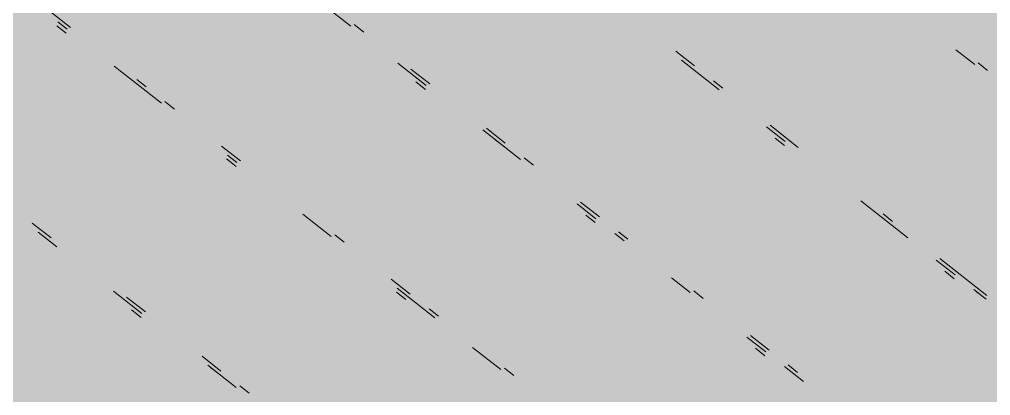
# Paper-space layout '03 3D Building and Roof' of a CAD drawing. Header units: millimetres. Extents: x 5 to 415, y 5 to 292.
# Drawn here: x 267.037 to 270.469, y 67.806 to 69.136 of the extents above; entities that cross this region are included whole.
import ezdxf

# ---------------------------------------------------------------- set-up
doc = ezdxf.new("R2010")
doc.units = ezdxf.units.MM
doc.layers.add('EXISTING', color=7, linetype='Continuous')
doc.layers.add('IMAGES', color=7, linetype='Continuous')

# ---------------------------------------------------------------- blocks, each defined once
blk = doc.blocks.new('SHEET_03')
at = {"layer": 'EXISTING', "color": 250, "lineweight": 9}
for p, q in [((267.218, 69.1067), (267.118, 69.1852)), ((268.1078, 69.19), (268.2078, 69.1116)), ((267.1722, 69.127), (267.2055, 69.1009)), ((268.2536, 69.0913), (268.2203, 69.1174)), ((267.2024, 69.0872), (267.1691, 69.1133)), ((269.4226, 68.9712), (269.3559, 69.0235)), ((270.3457, 69.0283), (270.4124, 68.976)), ((268.3744, 68.9808), (268.4744, 68.9023)), ((269.3767, 68.9915), (269.51, 68.8868)), ((270.4582, 68.9557), (270.4249, 68.9819)), ((267.3721, 68.9701), (267.5388, 68.8393)), ((268.4869, 68.9082), (268.4203, 68.9605)), ((267.4846, 68.8975), (267.4513, 68.9236)), ((268.4714, 68.8886), (268.438, 68.9148)), ((269.5225, 68.8927), (269.4892, 68.9189)), ((267.5846, 68.819), (267.5513, 68.8451)), ((268.6744, 68.7453), (268.8077, 68.6407)), ((268.7535, 68.6989), (268.6869, 68.7512)), ((269.6767, 68.756), (269.7433, 68.7037)), ((269.7892, 68.6834), (269.6892, 68.7619)), ((268.7505, 68.6852), (268.7171, 68.7114)), ((269.7403, 68.69), (269.7069, 68.7162)), ((267.8179, 68.6359), (267.7512, 68.6882)), ((267.8023, 68.6163), (267.769, 68.6425)), ((267.7721, 68.6562), (267.8054, 68.63)), ((268.8535, 68.6204), (268.8202, 68.6466)), ((269.0076, 68.4837), (269.0743, 68.4314)), ((269.0868, 68.4373), (269.0201, 68.4896)), ((270.0099, 68.4944), (270.1766, 68.3637)), ((268.0387, 68.4469), (268.1387, 68.3684)), ((269.0712, 68.4177), (269.0379, 68.4439)), ((270.1224, 68.4218), (270.0891, 68.448)), ((267.1488, 68.3636), (267.0822, 68.4159)), ((267.103, 68.3839), (267.1697, 68.3316)), ((268.1845, 68.3481), (268.1511, 68.3743)), ((269.141, 68.3791), (269.1743, 68.353)), ((269.1868, 68.3588), (269.1534, 68.385)), ((270.4557, 68.1602), (270.289, 68.291)), ((270.2766, 68.2852), (270.3432, 68.2329)), ((269.3409, 68.2222), (269.4076, 68.1698)), ((270.3402, 68.2192), (270.3068, 68.2453)), ((268.4178, 68.165), (268.3511, 68.2173)), ((267.3696, 68.1746), (267.4696, 68.0961)), ((267.4821, 68.102), (267.4155, 68.1543)), ((268.4022, 68.1455), (268.3689, 68.1716)), ((268.3719, 68.1853), (268.5052, 68.0807)), ((269.4534, 68.1495), (269.4201, 68.1757)), ((270.4099, 68.1805), (270.4432, 68.1544)), ((270.4526, 68.1466), (270.4193, 68.1727)), ((267.4666, 68.0824), (267.4332, 68.1086)), ((268.5177, 68.0865), (268.4844, 68.1127)), ((269.6867, 67.9664), (269.62, 68.0187)), ((269.6075, 68.0129), (269.6742, 67.9606)), ((268.6385, 67.976), (268.7385, 67.8976)), ((269.6711, 67.9469), (269.6378, 67.973)), ((267.7487, 67.8927), (267.6821, 67.945)), ((267.7029, 67.913), (267.8029, 67.8345)), ((269.7866, 67.888), (269.7533, 67.9141)), ((267.7457, 67.879), (267.7123, 67.9052)), ((268.7843, 67.8773), (268.751, 67.9034)), ((269.7408, 67.9082), (269.8075, 67.8559)), ((267.8487, 67.8142), (267.8154, 67.8404))]:
    blk.add_line(p, q, dxfattribs=at)
at = {"layer": 'IMAGES', "color": 7}
for points in [[(266.9782, 69.1181), (267.0745, 69.1181), (266.9782, 69.2145), (267.0745, 69.2145)], [(267.0745, 69.1181), (267.2673, 69.1181), (267.0745, 69.2145), (267.2673, 69.2145)], [(267.2673, 69.1181), (267.3636, 69.1181), (267.2673, 69.2145), (267.3636, 69.2145)], [(267.3636, 69.1181), (267.9418, 69.1181), (267.3636, 69.2145), (267.9418, 69.2145)], [(267.9418, 69.1181), (268.0382, 69.1181), (267.9418, 69.2145), (268.0382, 69.2145)], [(268.0382, 69.1181), (268.2309, 69.1181), (268.0382, 69.2145), (268.2309, 69.2145)], [(268.2309, 69.1181), (268.3273, 69.1181), (268.2309, 69.2145), (268.3273, 69.2145)], [(268.3273, 69.1181), (268.4236, 69.1181), (268.3273, 69.2145), (268.4236, 69.2145)], [(268.4236, 69.1181), (268.9055, 69.1181), (268.4236, 69.2145), (268.9055, 69.2145)], [(268.9055, 69.1181), (269.0018, 69.1181), (268.9055, 69.2145), (269.0018, 69.2145)], [(269.0018, 69.1181), (269.0982, 69.1181), (269.0018, 69.2145), (269.0982, 69.2145)], [(269.0982, 69.1181), (269.1945, 69.1181), (269.0982, 69.2145), (269.1945, 69.2145)], [(269.1945, 69.1181), (269.2909, 69.1181), (269.1945, 69.2145), (269.2909, 69.2145)], [(269.2909, 69.1181), (269.3873, 69.1181), (269.2909, 69.2145), (269.3873, 69.2145)], [(269.3873, 69.1181), (269.4836, 69.1181), (269.3873, 69.2145), (269.4836, 69.2145)], [(269.4836, 69.1181), (269.9655, 69.1181), (269.4836, 69.2145), (269.9655, 69.2145)], [(269.9655, 69.1181), (270.0618, 69.1181), (269.9655, 69.2145), (270.0618, 69.2145)], [(270.0618, 69.1181), (270.2545, 69.1181), (270.0618, 69.2145), (270.2545, 69.2145)], [(270.2545, 69.1181), (270.3509, 69.1181), (270.2545, 69.2145), (270.3509, 69.2145)], [(270.3509, 69.1181), (270.4473, 69.1181), (270.3509, 69.2145), (270.4473, 69.2145)], [(270.4473, 69.1181), (270.9291, 69.1181), (270.4473, 69.2145), (270.9291, 69.2145)], [(266.9782, 69.0217), (267.0745, 69.0217), (266.9782, 69.1181), (267.0745, 69.1181)], [(267.0745, 69.0217), (267.1709, 69.0217), (267.0745, 69.1181), (267.1709, 69.1181)], [(267.1709, 69.0217), (267.3636, 69.0217), (267.1709, 69.1181), (267.3636, 69.1181)], [(267.3636, 69.0217), (267.46, 69.0217), (267.3636, 69.1181), (267.46, 69.1181)], [(267.46, 69.0217), (268.0382, 69.0217), (267.46, 69.1181), (268.0382, 69.1181)], [(268.0382, 69.0217), (268.1345, 69.0217), (268.0382, 69.1181), (268.1345, 69.1181)], [(268.1345, 69.0217), (268.3273, 69.0217), (268.1345, 69.1181), (268.3273, 69.1181)], [(268.3273, 69.0217), (268.4236, 69.0217), (268.3273, 69.1181), (268.4236, 69.1181)], [(268.4236, 69.0217), (268.52, 69.0217), (268.4236, 69.1181), (268.52, 69.1181)], [(268.52, 69.0217), (269.0018, 69.0217), (268.52, 69.1181), (269.0018, 69.1181)], [(269.0018, 69.0217), (269.0982, 69.0217), (269.0018, 69.1181), (269.0982, 69.1181)], [(269.0982, 69.0217), (269.1945, 69.0217), (269.0982, 69.1181), (269.1945, 69.1181)], [(269.1945, 69.0217), (269.2909, 69.0217), (269.1945, 69.1181), (269.2909, 69.1181)], [(269.2909, 68.9253), (269.3873, 68.9253), (269.2909, 69.1181), (269.3873, 69.1181)], [(269.3873, 69.0217), (269.4836, 69.0217), (269.3873, 69.1181), (269.4836, 69.1181)], [(269.4836, 69.0217), (269.58, 69.0217), (269.4836, 69.1181), (269.58, 69.1181)], [(269.58, 69.0217), (270.1582, 69.0217), (269.58, 69.1181), (270.1582, 69.1181)], [(270.1582, 69.0217), (270.2545, 69.0217), (270.1582, 69.1181), (270.2545, 69.1181)], [(270.2545, 69.0217), (270.3509, 69.0217), (270.2545, 69.1181), (270.3509, 69.1181)], [(270.3509, 69.0217), (270.4473, 69.0217), (270.3509, 69.1181), (270.4473, 69.1181)], [(270.4473, 69.0217), (270.5436, 69.0217), (270.4473, 69.1181), (270.5436, 69.1181)], [(266.5927, 68.9253), (267.1709, 68.9253), (266.5927, 69.0217), (267.1709, 69.0217)], [(267.1709, 68.9253), (267.2673, 68.9253), (267.1709, 69.0217), (267.2673, 69.0217)], [(267.2673, 68.9253), (267.46, 68.9253), (267.2673, 69.0217), (267.46, 69.0217)], [(267.46, 68.9253), (267.5564, 68.9253), (267.46, 69.0217), (267.5564, 69.0217)], [(267.5564, 68.9253), (267.6527, 68.9253), (267.5564, 69.0217), (267.6527, 69.0217)], [(267.6527, 68.9253), (268.1345, 68.9253), (267.6527, 69.0217), (268.1345, 69.0217)], [(268.1345, 68.9253), (268.2309, 68.9253), (268.1345, 69.0217), (268.2309, 69.0217)], [(268.2309, 68.9253), (268.3273, 68.9253), (268.2309, 69.0217), (268.3273, 69.0217)], [(268.3273, 68.9253), (268.52, 68.9253), (268.3273, 69.0217), (268.52, 69.0217)], [(268.52, 68.9253), (268.6164, 68.9253), (268.52, 69.0217), (268.6164, 69.0217)], [(268.6164, 68.9253), (269.1945, 68.9253), (268.6164, 69.0217), (269.1945, 69.0217)], [(269.1945, 68.9253), (269.2909, 68.9253), (269.1945, 69.0217), (269.2909, 69.0217)], [(269.3873, 68.9253), (269.4836, 68.9253), (269.3873, 69.0217), (269.4836, 69.0217)], [(269.4836, 68.9253), (269.58, 68.9253), (269.4836, 69.0217), (269.58, 69.0217)], [(269.58, 68.9253), (269.6764, 68.9253), (269.58, 69.0217), (269.6764, 69.0217)], [(269.6764, 68.9253), (270.1582, 68.9253), (269.6764, 69.0217), (270.1582, 69.0217)], [(270.1582, 68.9253), (270.2545, 68.9253), (270.1582, 69.0217), (270.2545, 69.0217)], [(270.2545, 68.9253), (270.4473, 68.9253), (270.2545, 69.0217), (270.4473, 69.0217)], [(270.4473, 68.9253), (270.5436, 68.9253), (270.4473, 69.0217), (270.5436, 69.0217)], [(266.7855, 68.8289), (267.2673, 68.8289), (266.7855, 68.9253), (267.2673, 68.9253)], [(267.2673, 68.8289), (267.3636, 68.8289), (267.2673, 68.9253), (267.3636, 68.9253)], [(267.3636, 68.8289), (267.46, 68.8289), (267.3636, 68.9253), (267.46, 68.9253)], [(267.46, 68.8289), (267.5564, 68.8289), (267.46, 68.9253), (267.5564, 68.9253)], [(267.5564, 68.8289), (267.6527, 68.8289), (267.5564, 68.9253), (267.6527, 68.9253)], [(267.6527, 68.8289), (267.7491, 68.8289), (267.6527, 68.9253), (267.7491, 68.9253)], [(267.7491, 68.8289), (268.2309, 68.8289), (267.7491, 68.9253), (268.2309, 68.9253)], [(268.2309, 68.8289), (268.3273, 68.8289), (268.2309, 68.9253), (268.3273, 68.9253)], [(268.3273, 68.8289), (268.4236, 68.8289), (268.3273, 68.9253), (268.4236, 68.9253)], [(268.4236, 68.8289), (268.6164, 68.8289), (268.4236, 68.9253), (268.6164, 68.9253)], [(268.6164, 68.8289), (268.7127, 68.8289), (268.6164, 68.9253), (268.7127, 68.9253)], [(268.7127, 68.8289), (268.8091, 68.8289), (268.7127, 68.9253), (268.8091, 68.9253)], [(268.8091, 68.8289), (269.2909, 68.8289), (268.8091, 68.9253), (269.2909, 68.9253)], [(269.2909, 68.8289), (269.3873, 68.8289), (269.2909, 68.9253), (269.3873, 68.9253)], [(269.3873, 68.8289), (269.58, 68.8289), (269.3873, 68.9253), (269.58, 68.9253)], [(269.58, 68.8289), (269.6764, 68.8289), (269.58, 68.9253), (269.6764, 68.9253)], [(269.6764, 68.8289), (269.7727, 68.8289), (269.6764, 68.9253), (269.7727, 68.9253)], [(269.7727, 68.8289), (270.2545, 68.8289), (269.7727, 68.9253), (270.2545, 68.9253)], [(270.2545, 68.8289), (270.4473, 68.8289), (270.2545, 68.9253), (270.4473, 68.9253)], [(270.4473, 68.8289), (270.64, 68.8289), (270.4473, 68.9253), (270.64, 68.9253)], [(266.8818, 68.7325), (267.3636, 68.7325), (266.8818, 68.8289), (267.3636, 68.8289)], [(267.3636, 68.7325), (267.46, 68.7325), (267.3636, 68.8289), (267.46, 68.8289)], [(267.46, 68.7325), (267.5564, 68.7325), (267.46, 68.8289), (267.5564, 68.8289)], [(267.5564, 68.7325), (267.6527, 68.7325), (267.5564, 68.8289), (267.6527, 68.8289)], [(267.6527, 68.7325), (267.7491, 68.7325), (267.6527, 68.8289), (267.7491, 68.8289)], [(267.7491, 68.7325), (267.8455, 68.7325), (267.7491, 68.8289), (267.8455, 68.8289)], [(267.8455, 68.7325), (268.4236, 68.7325), (267.8455, 68.8289), (268.4236, 68.8289)], [(268.4236, 68.7325), (268.52, 68.7325), (268.4236, 68.8289), (268.52, 68.8289)], [(268.52, 68.7325), (268.6164, 68.7325), (268.52, 68.8289), (268.6164, 68.8289)], [(268.6164, 68.7325), (268.7127, 68.7325), (268.6164, 68.8289), (268.7127, 68.8289)], [(268.7127, 68.7325), (268.8091, 68.7325), (268.7127, 68.8289), (268.8091, 68.8289)], [(268.8091, 68.7325), (268.9055, 68.7325), (268.8091, 68.8289), (268.9055, 68.8289)], [(268.9055, 68.7325), (269.3873, 68.7325), (268.9055, 68.8289), (269.3873, 68.8289)], [(269.3873, 68.7325), (269.4836, 68.7325), (269.3873, 68.8289), (269.4836, 68.8289)], [(269.4836, 68.7325), (269.58, 68.7325), (269.4836, 68.8289), (269.58, 68.8289)], [(269.58, 68.7325), (269.6764, 68.7325), (269.58, 68.8289), (269.6764, 68.8289)], [(269.6764, 68.6361), (269.7727, 68.6361), (269.6764, 68.8289), (269.7727, 68.8289)], [(269.7727, 68.7325), (269.8691, 68.7325), (269.7727, 68.8289), (269.8691, 68.8289)], [(269.8691, 68.7325), (270.4473, 68.7325), (269.8691, 68.8289), (270.4473, 68.8289)], [(270.4473, 68.7325), (270.5436, 68.7325), (270.4473, 68.8289), (270.5436, 68.8289)], [(266.9782, 68.6361), (267.46, 68.6361), (266.9782, 68.7325), (267.46, 68.7325)], [(267.46, 68.6361), (267.5564, 68.6361), (267.46, 68.7325), (267.5564, 68.7325)], [(267.5564, 68.6361), (267.6527, 68.6361), (267.5564, 68.7325), (267.6527, 68.7325)], [(267.6527, 68.6361), (267.8455, 68.6361), (267.6527, 68.7325), (267.8455, 68.7325)], [(267.8455, 68.6361), (267.9418, 68.6361), (267.8455, 68.7325), (267.9418, 68.7325)], [(267.9418, 68.6361), (268.52, 68.6361), (267.9418, 68.7325), (268.52, 68.7325)], [(268.52, 68.6361), (268.6164, 68.6361), (268.52, 68.7325), (268.6164, 68.7325)], [(268.6164, 68.6361), (268.7127, 68.6361), (268.6164, 68.7325), (268.7127, 68.7325)], [(268.7127, 68.6361), (268.8091, 68.6361), (268.7127, 68.7325), (268.8091, 68.7325)], [(268.8091, 68.6361), (268.9055, 68.6361), (268.8091, 68.7325), (268.9055, 68.7325)], [(268.9055, 68.6361), (269.0018, 68.6361), (268.9055, 68.7325), (269.0018, 68.7325)], [(269.0018, 68.6361), (269.4836, 68.6361), (269.0018, 68.7325), (269.4836, 68.7325)], [(269.4836, 68.6361), (269.58, 68.6361), (269.4836, 68.7325), (269.58, 68.7325)], [(269.58, 68.6361), (269.6764, 68.6361), (269.58, 68.7325), (269.6764, 68.7325)], [(269.7727, 68.6361), (269.8691, 68.6361), (269.7727, 68.7325), (269.8691, 68.7325)], [(269.8691, 68.6361), (269.9655, 68.6361), (269.8691, 68.7325), (269.9655, 68.7325)], [(269.9655, 68.6361), (270.0618, 68.6361), (269.9655, 68.7325), (270.0618, 68.7325)], [(270.0618, 68.6361), (270.5436, 68.6361), (270.0618, 68.7325), (270.5436, 68.7325)], [(266.9782, 68.5397), (267.0745, 68.5397), (266.9782, 68.6361), (267.0745, 68.6361)], [(267.0745, 68.5397), (267.7491, 68.5397), (267.0745, 68.6361), (267.7491, 68.6361)], [(267.7491, 68.5397), (267.9418, 68.5397), (267.7491, 68.6361), (267.9418, 68.6361)], [(267.9418, 68.5397), (268.0382, 68.5397), (267.9418, 68.6361), (268.0382, 68.6361)], [(268.0382, 68.5397), (268.1345, 68.5397), (268.0382, 68.6361), (268.1345, 68.6361)], [(268.1345, 68.5397), (268.6164, 68.5397), (268.1345, 68.6361), (268.6164, 68.6361)], [(268.6164, 68.5397), (268.7127, 68.5397), (268.6164, 68.6361), (268.7127, 68.6361)], [(268.7127, 68.5397), (268.8091, 68.5397), (268.7127, 68.6361), (268.8091, 68.6361)], [(268.8091, 68.5397), (268.9055, 68.5397), (268.8091, 68.6361), (268.9055, 68.6361)], [(268.9055, 68.5397), (269.0018, 68.5397), (268.9055, 68.6361), (269.0018, 68.6361)], [(269.0018, 68.5397), (269.0982, 68.5397), (269.0018, 68.6361), (269.0982, 68.6361)], [(269.0982, 68.5397), (269.58, 68.5397), (269.0982, 68.6361), (269.58, 68.6361)], [(269.58, 68.5397), (269.7727, 68.5397), (269.58, 68.6361), (269.7727, 68.6361)], [(269.7727, 68.5397), (269.8691, 68.5397), (269.7727, 68.6361), (269.8691, 68.6361)], [(269.8691, 68.5397), (269.9655, 68.5397), (269.8691, 68.6361), (269.9655, 68.6361)], [(269.9655, 68.5397), (270.0618, 68.5397), (269.9655, 68.6361), (270.0618, 68.6361)], [(270.0618, 68.5397), (270.64, 68.5397), (270.0618, 68.6361), (270.64, 68.6361)], [(266.9782, 68.4433), (267.0745, 68.4433), (266.9782, 68.5397), (267.0745, 68.5397)], [(267.0745, 68.4433), (267.1709, 68.4433), (267.0745, 68.5397), (267.1709, 68.5397)], [(267.1709, 68.4433), (267.2673, 68.4433), (267.1709, 68.5397), (267.2673, 68.5397)], [(267.2673, 68.4433), (267.7491, 68.4433), (267.2673, 68.5397), (267.7491, 68.5397)], [(267.7491, 68.4433), (267.8455, 68.4433), (267.7491, 68.5397), (267.8455, 68.5397)], [(267.8455, 68.4433), (267.9418, 68.4433), (267.8455, 68.5397), (267.9418, 68.5397)], [(267.9418, 68.4433), (268.0382, 68.4433), (267.9418, 68.5397), (268.0382, 68.5397)], [(268.0382, 68.4433), (268.1345, 68.4433), (268.0382, 68.5397), (268.1345, 68.5397)], [(268.1345, 68.4433), (268.7127, 68.4433), (268.1345, 68.5397), (268.7127, 68.5397)], [(268.7127, 68.4433), (268.8091, 68.4433), (268.7127, 68.5397), (268.8091, 68.5397)], [(268.8091, 68.4433), (268.9055, 68.4433), (268.8091, 68.5397), (268.9055, 68.5397)], [(268.9055, 68.4433), (269.0982, 68.4433), (268.9055, 68.5397), (269.0982, 68.5397)], [(269.0982, 68.4433), (269.1945, 68.4433), (269.0982, 68.5397), (269.1945, 68.5397)], [(269.1945, 68.4433), (269.2909, 68.4433), (269.1945, 68.5397), (269.2909, 68.5397)], [(269.2909, 68.4433), (269.7727, 68.4433), (269.2909, 68.5397), (269.7727, 68.5397)], [(269.7727, 68.4433), (269.8691, 68.4433), (269.7727, 68.5397), (269.8691, 68.5397)], [(269.8691, 68.4433), (269.9655, 68.4433), (269.8691, 68.5397), (269.9655, 68.5397)], [(269.9655, 68.4433), (270.0618, 68.4433), (269.9655, 68.5397), (270.0618, 68.5397)], [(270.0618, 68.4433), (270.1582, 68.4433), (270.0618, 68.5397), (270.1582, 68.5397)], [(270.1582, 68.4433), (270.2545, 68.4433), (270.1582, 68.5397), (270.2545, 68.5397)], [(270.2545, 68.4433), (270.7364, 68.4433), (270.2545, 68.5397), (270.7364, 68.5397)], [(266.9782, 68.3469), (267.1709, 68.3469), (266.9782, 68.4433), (267.1709, 68.4433)], [(267.1709, 68.3469), (267.2673, 68.3469), (267.1709, 68.4433), (267.2673, 68.4433)], [(267.2673, 68.3469), (267.3636, 68.3469), (267.2673, 68.4433), (267.3636, 68.4433)], [(267.3636, 68.3469), (267.8455, 68.3469), (267.3636, 68.4433), (267.8455, 68.4433)], [(267.8455, 68.3469), (268.0382, 68.3469), (267.8455, 68.4433), (268.0382, 68.4433)], [(268.0382, 68.3469), (268.2309, 68.3469), (268.0382, 68.4433), (268.2309, 68.4433)], [(268.2309, 68.3469), (268.3273, 68.3469), (268.2309, 68.4433), (268.3273, 68.4433)], [(268.3273, 68.3469), (268.9055, 68.3469), (268.3273, 68.4433), (268.9055, 68.4433)], [(268.9055, 68.3469), (269.0018, 68.3469), (268.9055, 68.4433), (269.0018, 68.4433)], [(269.0018, 68.3469), (269.1945, 68.3469), (269.0018, 68.4433), (269.1945, 68.4433)], [(269.1945, 68.3469), (269.2909, 68.3469), (269.1945, 68.4433), (269.2909, 68.4433)], [(269.2909, 68.3469), (269.3873, 68.3469), (269.2909, 68.4433), (269.3873, 68.4433)], [(269.3873, 68.3469), (269.8691, 68.3469), (269.3873, 68.4433), (269.8691, 68.4433)], [(269.8691, 68.3469), (269.9655, 68.3469), (269.8691, 68.4433), (269.9655, 68.4433)], [(269.9655, 68.3469), (270.0618, 68.3469), (269.9655, 68.4433), (270.0618, 68.4433)], [(270.0618, 68.3469), (270.2545, 68.3469), (270.0618, 68.4433), (270.2545, 68.4433)], [(270.2545, 68.3469), (270.3509, 68.3469), (270.2545, 68.4433), (270.3509, 68.4433)], [(270.3509, 68.3469), (270.9291, 68.3469), (270.3509, 68.4433), (270.9291, 68.4433)], [(266.9782, 68.2505), (267.0745, 68.2505), (266.9782, 68.3469), (267.0745, 68.3469)], [(267.0745, 68.2505), (267.2673, 68.2505), (267.0745, 68.3469), (267.2673, 68.3469)], [(267.2673, 68.2505), (267.3636, 68.2505), (267.2673, 68.3469), (267.3636, 68.3469)], [(267.3636, 68.2505), (267.46, 68.2505), (267.3636, 68.3469), (267.46, 68.3469)], [(267.46, 68.2505), (267.9418, 68.2505), (267.46, 68.3469), (267.9418, 68.3469)], [(267.9418, 68.2505), (268.0382, 68.2505), (267.9418, 68.3469), (268.0382, 68.3469)], [(268.0382, 68.2505), (268.1345, 68.2505), (268.0382, 68.3469), (268.1345, 68.3469)], [(268.1345, 68.2505), (268.3273, 68.2505), (268.1345, 68.3469), (268.3273, 68.3469)], [(268.3273, 68.2505), (268.4236, 68.2505), (268.3273, 68.3469), (268.4236, 68.3469)], [(268.4236, 68.2505), (268.52, 68.2505), (268.4236, 68.3469), (268.52, 68.3469)], [(268.52, 68.2505), (269.0018, 68.2505), (268.52, 68.3469), (269.0018, 68.3469)], [(269.0018, 68.2505), (269.0982, 68.2505), (269.0018, 68.3469), (269.0982, 68.3469)], [(269.0982, 68.2505), (269.1945, 68.2505), (269.0982, 68.3469), (269.1945, 68.3469)], [(269.1945, 68.2505), (269.2909, 68.2505), (269.1945, 68.3469), (269.2909, 68.3469)], [(269.2909, 68.2505), (269.3873, 68.2505), (269.2909, 68.3469), (269.3873, 68.3469)], [(269.3873, 68.2505), (269.4836, 68.2505), (269.3873, 68.3469), (269.4836, 68.3469)], [(269.4836, 68.2505), (269.9655, 68.2505), (269.4836, 68.3469), (269.9655, 68.3469)], [(269.9655, 68.2505), (270.0618, 68.2505), (269.9655, 68.3469), (270.0618, 68.3469)], [(270.0618, 68.2505), (270.1582, 68.2505), (270.0618, 68.3469), (270.1582, 68.3469)], [(270.1582, 68.2505), (270.3509, 68.2505), (270.1582, 68.3469), (270.3509, 68.3469)], [(270.3509, 68.2505), (270.4473, 68.2505), (270.3509, 68.3469), (270.4473, 68.3469)], [(270.4473, 68.2505), (270.5436, 68.2505), (270.4473, 68.3469), (270.5436, 68.3469)], [(266.6891, 68.1541), (267.0745, 68.1541), (266.6891, 68.2505), (267.0745, 68.2505)], [(267.0745, 68.1541), (267.1709, 68.1541), (267.0745, 68.2505), (267.1709, 68.2505)], [(267.1709, 68.1541), (267.2673, 68.1541), (267.1709, 68.2505), (267.2673, 68.2505)], [(267.2673, 68.1541), (267.3636, 68.1541), (267.2673, 68.2505), (267.3636, 68.2505)], [(267.3636, 68.1541), (267.46, 68.1541), (267.3636, 68.2505), (267.46, 68.2505)], [(267.46, 68.1541), (267.5564, 68.1541), (267.46, 68.2505), (267.5564, 68.2505)], [(267.5564, 68.1541), (268.0382, 68.1541), (267.5564, 68.2505), (268.0382, 68.2505)], [(268.0382, 68.1541), (268.1345, 68.1541), (268.0382, 68.2505), (268.1345, 68.2505)], [(268.1345, 68.1541), (268.2309, 68.1541), (268.1345, 68.2505), (268.2309, 68.2505)], [(268.2309, 68.1541), (268.4236, 68.1541), (268.2309, 68.2505), (268.4236, 68.2505)], [(268.4236, 68.1541), (268.52, 68.1541), (268.4236, 68.2505), (268.52, 68.2505)], [(268.52, 68.1541), (268.6164, 68.1541), (268.52, 68.2505), (268.6164, 68.2505)], [(268.6164, 68.1541), (269.1945, 68.1541), (268.6164, 68.2505), (269.1945, 68.2505)], [(269.1945, 68.1541), (269.2909, 68.1541), (269.1945, 68.2505), (269.2909, 68.2505)], [(269.2909, 68.1541), (269.3873, 68.1541), (269.2909, 68.2505), (269.3873, 68.2505)], [(269.3873, 68.1541), (269.4836, 68.1541), (269.3873, 68.2505), (269.4836, 68.2505)], [(269.4836, 68.1541), (270.0618, 68.1541), (269.4836, 68.2505), (270.0618, 68.2505)], [(270.0618, 68.1541), (270.1582, 68.1541), (270.0618, 68.2505), (270.1582, 68.2505)], [(270.1582, 68.1541), (270.2545, 68.1541), (270.1582, 68.2505), (270.2545, 68.2505)], [(270.2545, 68.1541), (270.4473, 68.1541), (270.2545, 68.2505), (270.4473, 68.2505)], [(270.4473, 68.1541), (270.5436, 68.1541), (270.4473, 68.2505), (270.5436, 68.2505)], [(266.7855, 68.0577), (267.3636, 68.0577), (266.7855, 68.1541), (267.3636, 68.1541)], [(267.3636, 68.0577), (267.5564, 68.0577), (267.3636, 68.1541), (267.5564, 68.1541)], [(267.5564, 68.0577), (267.6527, 68.0577), (267.5564, 68.1541), (267.6527, 68.1541)], [(267.6527, 68.0577), (267.7491, 68.0577), (267.6527, 68.1541), (267.7491, 68.1541)], [(267.7491, 68.0577), (268.2309, 68.0577), (267.7491, 68.1541), (268.2309, 68.1541)], [(268.2309, 68.0577), (268.3273, 68.0577), (268.2309, 68.1541), (268.3273, 68.1541)], [(268.3273, 68.0577), (268.4236, 68.0577), (268.3273, 68.1541), (268.4236, 68.1541)], [(268.4236, 68.0577), (268.52, 68.0577), (268.4236, 68.1541), (268.52, 68.1541)], [(268.52, 68.0577), (268.6164, 68.0577), (268.52, 68.1541), (268.6164, 68.1541)], [(268.6164, 68.0577), (268.7127, 68.0577), (268.6164, 68.1541), (268.7127, 68.1541)], [(268.7127, 68.0577), (269.2909, 68.0577), (268.7127, 68.1541), (269.2909, 68.1541)], [(269.2909, 68.0577), (269.3873, 68.0577), (269.2909, 68.1541), (269.3873, 68.1541)], [(269.3873, 68.0577), (269.58, 68.0577), (269.3873, 68.1541), (269.58, 68.1541)], [(269.58, 68.0577), (269.7727, 68.0577), (269.58, 68.1541), (269.7727, 68.1541)], [(269.7727, 68.0577), (270.2545, 68.0577), (269.7727, 68.1541), (270.2545, 68.1541)], [(270.2545, 68.0577), (270.3509, 68.0577), (270.2545, 68.1541), (270.3509, 68.1541)], [(270.3509, 68.0577), (270.4473, 68.0577), (270.3509, 68.1541), (270.4473, 68.1541)], [(270.4473, 68.0577), (270.5436, 68.0577), (270.4473, 68.1541), (270.5436, 68.1541)], [(266.9782, 67.9613), (267.3636, 67.9613), (266.9782, 68.0577), (267.3636, 68.0577)], [(267.3636, 67.9613), (267.46, 67.9613), (267.3636, 68.0577), (267.46, 68.0577)], [(267.46, 67.9613), (267.5564, 67.9613), (267.46, 68.0577), (267.5564, 68.0577)], [(267.5564, 67.9613), (267.6527, 67.9613), (267.5564, 68.0577), (267.6527, 68.0577)], [(267.6527, 67.9613), (267.7491, 67.9613), (267.6527, 68.0577), (267.7491, 68.0577)], [(267.7491, 67.9613), (267.8455, 67.9613), (267.7491, 68.0577), (267.8455, 68.0577)], [(267.8455, 67.9613), (268.3273, 67.9613), (267.8455, 68.0577), (268.3273, 68.0577)], [(268.3273, 67.9613), (268.4236, 67.9613), (268.3273, 68.0577), (268.4236, 68.0577)], [(268.4236, 67.9613), (268.52, 67.9613), (268.4236, 68.0577), (268.52, 68.0577)], [(268.52, 67.9613), (268.6164, 67.9613), (268.52, 68.0577), (268.6164, 68.0577)], [(268.6164, 67.9613), (268.7127, 67.9613), (268.6164, 68.0577), (268.7127, 68.0577)], [(268.7127, 67.9613), (268.8091, 67.9613), (268.7127, 68.0577), (268.8091, 68.0577)], [(268.8091, 67.9613), (268.9055, 67.9613), (268.8091, 68.0577), (268.9055, 68.0577)], [(268.9055, 67.9613), (269.3873, 67.9613), (268.9055, 68.0577), (269.3873, 68.0577)], [(269.3873, 67.9613), (269.4836, 67.9613), (269.3873, 68.0577), (269.4836, 68.0577)], [(269.4836, 67.9613), (269.58, 67.9613), (269.4836, 68.0577), (269.58, 68.0577)], [(269.58, 67.9613), (269.6764, 67.9613), (269.58, 68.0577), (269.6764, 68.0577)], [(269.6764, 67.9613), (269.7727, 67.9613), (269.6764, 68.0577), (269.7727, 68.0577)], [(269.7727, 67.9613), (269.8691, 67.9613), (269.7727, 68.0577), (269.8691, 68.0577)], [(269.8691, 67.9613), (270.4473, 67.9613), (269.8691, 68.0577), (270.4473, 68.0577)], [(270.4473, 67.9613), (270.5436, 67.9613), (270.4473, 68.0577), (270.5436, 68.0577)], [(266.9782, 67.8648), (267.46, 67.8648), (266.9782, 67.9613), (267.46, 67.9613)], [(267.46, 67.8648), (267.5564, 67.8648), (267.46, 67.9613), (267.5564, 67.9613)], [(267.5564, 67.8648), (267.6527, 67.8648), (267.5564, 67.9613), (267.6527, 67.9613)], [(267.6527, 67.8648), (267.8455, 67.8648), (267.6527, 67.9613), (267.8455, 67.9613)], [(267.8455, 67.8648), (267.9418, 67.8648), (267.8455, 67.9613), (267.9418, 67.9613)], [(267.9418, 67.8648), (268.4236, 67.8648), (267.9418, 67.9613), (268.4236, 67.9613)], [(268.4236, 67.8648), (268.6164, 67.8648), (268.4236, 67.9613), (268.6164, 67.9613)], [(268.6164, 67.8648), (268.8091, 67.8648), (268.6164, 67.9613), (268.8091, 67.9613)], [(268.8091, 67.8648), (268.9055, 67.8648), (268.8091, 67.9613), (268.9055, 67.9613)], [(268.9055, 67.8648), (269.0018, 67.8648), (268.9055, 67.9613), (269.0018, 67.9613)], [(269.0018, 67.8648), (269.4836, 67.8648), (269.0018, 67.9613), (269.4836, 67.9613)], [(269.4836, 67.8648), (269.58, 67.8648), (269.4836, 67.9613), (269.58, 67.9613)], [(269.58, 67.8648), (269.6764, 67.8648), (269.58, 67.9613), (269.6764, 67.9613)], [(269.6764, 67.8648), (269.8691, 67.8648), (269.6764, 67.9613), (269.8691, 67.9613)], [(269.8691, 67.8648), (269.9655, 67.8648), (269.8691, 67.9613), (269.9655, 67.9613)], [(269.9655, 67.8648), (270.0618, 67.8648), (269.9655, 67.9613), (270.0618, 67.9613)], [(270.0618, 67.8648), (270.4473, 67.8648), (270.0618, 67.9613), (270.4473, 67.9613)], [(270.4473, 67.8648), (270.5436, 67.8648), (270.4473, 67.9613), (270.5436, 67.9613)], [(266.9782, 67.7684), (267.0745, 67.7684), (266.9782, 67.8648), (267.0745, 67.8648)], [(267.0745, 67.7684), (267.1709, 67.7684), (267.0745, 67.8648), (267.1709, 67.8648)], [(267.1709, 67.7684), (267.5564, 67.7684), (267.1709, 67.8648), (267.5564, 67.8648)], [(267.5564, 67.7684), (267.6527, 67.7684), (267.5564, 67.8648), (267.6527, 67.8648)], [(267.6527, 67.7684), (267.7491, 67.7684), (267.6527, 67.8648), (267.7491, 67.8648)], [(267.7491, 67.7684), (267.9418, 67.7684), (267.7491, 67.8648), (267.9418, 67.8648)], [(267.9418, 67.7684), (268.1345, 67.7684), (267.9418, 67.8648), (268.1345, 67.8648)], [(268.1345, 67.7684), (268.7127, 67.7684), (268.1345, 67.8648), (268.7127, 67.8648)], [(268.7127, 67.7684), (268.8091, 67.7684), (268.7127, 67.8648), (268.8091, 67.8648)], [(268.8091, 67.7684), (268.9055, 67.7684), (268.8091, 67.8648), (268.9055, 67.8648)], [(268.9055, 67.7684), (269.0018, 67.7684), (268.9055, 67.8648), (269.0018, 67.8648)], [(269.0018, 67.7684), (269.0982, 67.7684), (269.0018, 67.8648), (269.0982, 67.8648)], [(269.0982, 67.7684), (269.58, 67.7684), (269.0982, 67.8648), (269.58, 67.8648)], [(269.58, 67.7684), (269.6764, 67.7684), (269.58, 67.8648), (269.6764, 67.8648)], [(269.6764, 67.7684), (269.7727, 67.7684), (269.6764, 67.8648), (269.7727, 67.8648)], [(269.7727, 67.7684), (269.9655, 67.7684), (269.7727, 67.8648), (269.9655, 67.8648)], [(269.9655, 67.7684), (270.0618, 67.7684), (269.9655, 67.8648), (270.0618, 67.8648)], [(270.0618, 67.7684), (270.1582, 67.7684), (270.0618, 67.8648), (270.1582, 67.8648)], [(270.1582, 67.7684), (270.7364, 67.7684), (270.1582, 67.8648), (270.7364, 67.8648)]]:
    blk.add_solid(points, dxfattribs=at)

psp = doc.layouts.new('03 3D Building and Roof')

# ---------------------------------------------------------------- block references
psp.add_blockref('SHEET_03', (0, 0))

doc.saveas('drawing.dxf')
